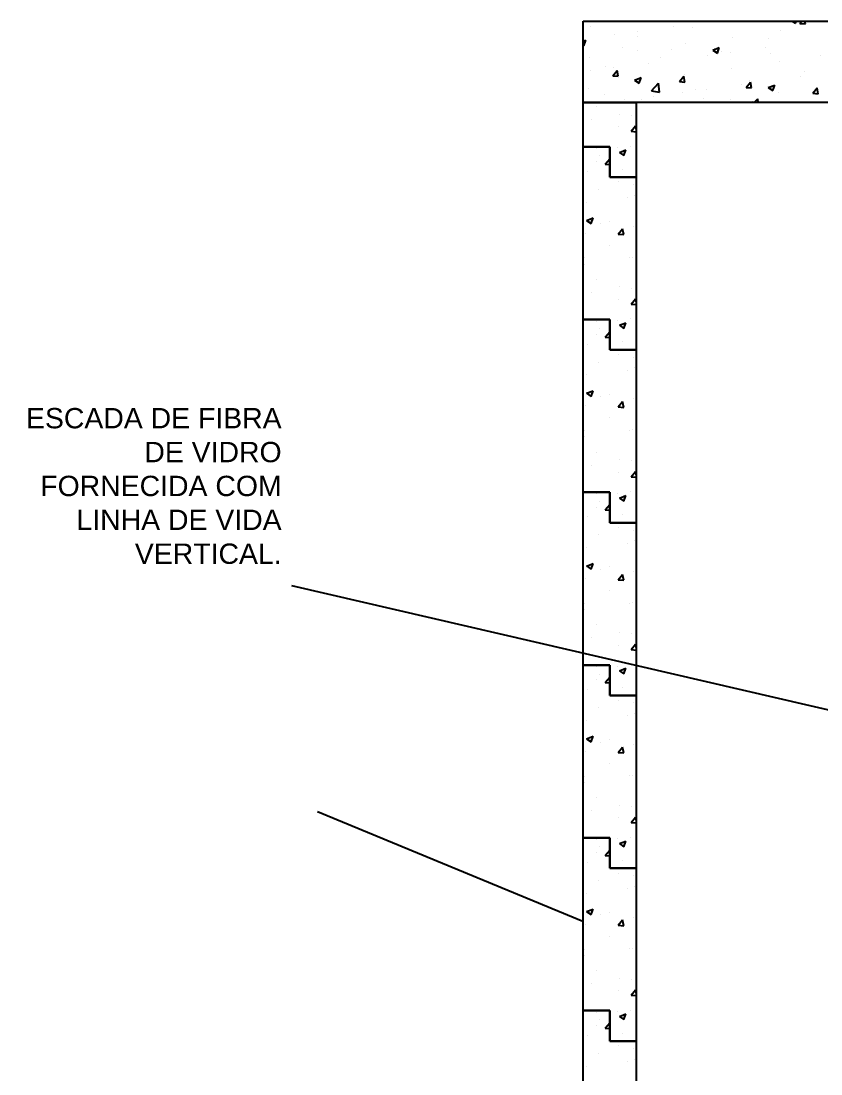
# Model space of a CAD drawing. Extents: x -160 to 364724, y -100 to 7353297.
# Drawn here: x 362094 to 362133.3, y 7349237.9 to 7349289.7 of the extents above; entities that cross this region are included whole.
import ezdxf

# ---------------------------------------------------------------- set-up
doc = ezdxf.new("R2010")
doc.units = 0
doc.header["$LTSCALE"] = 5
for name, color, linetype in [('PAREDE CONCRETO CORTE', 5, 'Continuous'), ('SANC_COTAS', 1, 'Continuous'), ('VEGETAÇÃO', 7, 'Continuous')]:
    doc.layers.add(name, color=color, linetype=linetype)
doc.styles.add('R-80', font='arial.ttf')
doc.dimstyles.new('LEADER - 25', dxfattribs={"dimscale": 0.025, "dimtxt": 2, "dimasz": 1.5, "dimexe": 2, "dimexo": 1, "dimgap": 1, "dimtad": 1, "dimzin": 0, "dimtxsty": 'R-80', "dimcen": 0, "dimdle": 2, "dimclrd": 1, "dimclre": 1, "dimclrt": 2, "dimadec": 0, "dimazin": 0, "dimtfac": 0.5, "dimtmove": 2, "dimatfit": 3, "dimfxl": 1, "dimtolj": 1, "dimtzin": 0, "dimarcsym": 0})
doc.dimstyles.new('LEADER 25', dxfattribs={"dimscale": 0.025, "dimtxt": 2, "dimasz": 2, "dimexe": 2, "dimexo": 1, "dimgap": 1, "dimtad": 1, "dimdec": 0, "dimzin": 0, "dimdsep": 46, "dimtxsty": 'R-80', "dimcen": 0, "dimdle": 115, "dimclrd": 256, "dimclre": 256, "dimclrt": 256, "dimaunit": 1, "dimadec": 3, "dimazin": 0, "dimtfac": 0.5, "dimtdec": 0, "dimtmove": 2, "dimatfit": 3, "dimfxl": 1, "dimtolj": 1, "dimtzin": 0, "dimarcsym": 0})

msp = doc.modelspace()

# ---------------------------------------------------------------- linework, layer by layer
at = {"layer": 'PAREDE CONCRETO CORTE'}
for p, q in [((362121.63, 7349285.745), (362121.63, 7349289.745)), ((362121.63, 7349289.745), (362136.43, 7349289.745)), ((362137.43, 7349285.745), (362121.63, 7349285.745)), ((362121.63, 7349283.563), (362121.63, 7349285.745)), ((362121.63, 7349285.745), (362122.93, 7349285.745)), ((362122.93, 7349285.745), (362122.93, 7349285.745)), ((362122.93, 7349285.745), (362124.23, 7349285.745)), ((362124.23, 7349285.745), (362124.23, 7349282.063)), ((362122.93, 7349283.563), (362121.63, 7349283.563)), ((362121.63, 7349275.063), (362121.63, 7349283.563)), ((362121.63, 7349283.563), (362122.93, 7349283.563)), ((362122.93, 7349282.063), (362122.93, 7349283.563)), ((362122.93, 7349283.563), (362122.93, 7349282.063)), ((362124.23, 7349282.063), (362122.93, 7349282.063)), ((362122.93, 7349282.063), (362124.23, 7349282.063)), ((362124.23, 7349282.063), (362124.23, 7349273.563)), ((362121.63, 7349266.563), (362121.63, 7349275.063)), ((362121.63, 7349275.063), (362122.93, 7349275.063)), ((362122.93, 7349275.063), (362121.63, 7349275.063)), ((362122.93, 7349275.063), (362122.93, 7349273.563)), ((362122.93, 7349273.563), (362122.93, 7349275.063)), ((362122.93, 7349273.563), (362124.23, 7349273.563)), ((362124.23, 7349273.563), (362122.93, 7349273.563)), ((362124.23, 7349273.563), (362124.23, 7349265.063)), ((362121.63, 7349258.063), (362121.63, 7349266.563)), ((362121.63, 7349266.563), (362122.93, 7349266.563)), ((362122.93, 7349266.563), (362121.63, 7349266.563)), ((362122.93, 7349266.563), (362122.93, 7349265.063)), ((362122.93, 7349265.063), (362122.93, 7349266.563)), ((362122.93, 7349265.063), (362124.23, 7349265.063)), ((362124.23, 7349265.063), (362122.93, 7349265.063)), ((362124.23, 7349265.063), (362124.23, 7349256.563)), ((362121.63, 7349249.563), (362121.63, 7349258.063)), ((362121.63, 7349258.063), (362122.93, 7349258.063)), ((362122.93, 7349258.063), (362121.63, 7349258.063)), ((362122.93, 7349258.063), (362122.93, 7349256.563)), ((362122.93, 7349256.563), (362122.93, 7349258.063)), ((362122.93, 7349256.563), (362124.23, 7349256.563)), ((362124.23, 7349256.563), (362122.93, 7349256.563)), ((362124.23, 7349256.563), (362124.23, 7349248.063)), ((362122.93, 7349249.563), (362121.63, 7349249.563)), ((362121.63, 7349241.063), (362121.63, 7349249.563)), ((362121.63, 7349249.563), (362122.93, 7349249.563)), ((362122.93, 7349248.063), (362122.93, 7349249.563)), ((362122.93, 7349249.563), (362122.93, 7349248.063)), ((362124.23, 7349248.063), (362122.93, 7349248.063)), ((362122.93, 7349248.063), (362124.23, 7349248.063)), ((362124.23, 7349248.063), (362124.23, 7349239.563)), ((362121.63, 7349232.563), (362121.63, 7349241.063)), ((362121.63, 7349241.063), (362122.93, 7349241.063)), ((362122.93, 7349241.063), (362121.63, 7349241.063)), ((362122.93, 7349241.063), (362122.93, 7349239.563)), ((362122.93, 7349239.563), (362122.93, 7349241.063)), ((362122.93, 7349239.563), (362124.23, 7349239.563)), ((362124.23, 7349239.563), (362122.93, 7349239.563)), ((362124.23, 7349239.563), (362124.23, 7349231.063))]:
    msp.add_line(p, q, dxfattribs=at)
at = {"layer": 'VEGETAÇÃO', "color": 1, "linetype": 'Continuous'}
for p, q in [((362121.984, 7349289.49), (362121.984, 7349289.49)), ((362126.046, 7349289.471), (362126.046, 7349289.471)), ((362126.984, 7349289.423), (362126.984, 7349289.423)), ((362131.907, 7349289.745), (362132.067, 7349289.637)), ((362132.067, 7349289.637), (362132.104, 7349289.745)), ((362132.282, 7349289.632), (362132.377, 7349289.745)), ((362132.282, 7349289.632), (362132.555, 7349289.608)), ((362132.555, 7349289.608), (362132.53, 7349289.745)), ((362121.63, 7349288.76), (362121.748, 7349288.805)), ((362121.655, 7349288.529), (362121.748, 7349288.805)), ((362123.17, 7349289.092), (362123.17, 7349289.092)), ((362124.314, 7349289.243), (362124.314, 7349289.243)), ((362124.318, 7349288.965), (362124.318, 7349288.965)), ((362128.959, 7349288.925), (362128.959, 7349288.925)), ((362130.746, 7349288.876), (362130.746, 7349288.876)), ((362131.334, 7349289.268), (362131.334, 7349289.268)), ((362121.63, 7349288.546), (362121.655, 7349288.529)), ((362121.651, 7349288.507), (362121.651, 7349288.507)), ((362123.54, 7349288.453), (362123.54, 7349288.453)), ((362124.303, 7349288.311), (362124.303, 7349288.311)), ((362125.98, 7349288.35), (362125.98, 7349288.35)), ((362126.65, 7349288.633), (362126.65, 7349288.633)), ((362127.998, 7349288.316), (362128.319, 7349288.439)), ((362127.998, 7349288.316), (362128.226, 7349288.163)), ((362128.08, 7349288.419), (362128.08, 7349288.419)), ((362128.226, 7349288.163), (362128.319, 7349288.439)), ((362130.606, 7349288.426), (362130.606, 7349288.426)), ((362121.928, 7349287.968), (362121.928, 7349287.968)), ((362125.413, 7349287.961), (362125.413, 7349287.961)), ((362127.73, 7349288.048), (362127.73, 7349288.048)), ((362128.421, 7349288.247), (362128.421, 7349288.247)), ((362128.875, 7349288.198), (362128.875, 7349288.198)), ((362130.862, 7349288.144), (362130.862, 7349288.144)), ((362133.302, 7349288.041), (362133.302, 7349288.041)), ((362121.967, 7349287.289), (362121.967, 7349287.289)), ((362122.747, 7349287.503), (362122.747, 7349287.503)), ((362123.078, 7349287.054), (362123.298, 7349287.317)), ((362123.111, 7349287.44), (362123.111, 7349287.44)), ((362123.352, 7349287.03), (362123.299, 7349287.317)), ((362124.843, 7349287.668), (362124.843, 7349287.668)), ((362128.904, 7349287.403), (362128.904, 7349287.403)), ((362131.279, 7349287.746), (362131.279, 7349287.746)), ((362132.492, 7349287.276), (362132.492, 7349287.276)), ((362123.078, 7349287.054), (362123.351, 7349287.03)), ((362124.157, 7349286.841), (362124.477, 7349286.964)), ((362124.157, 7349286.842), (362124.384, 7349286.688)), ((362124.247, 7349286.789), (362124.247, 7349286.789)), ((362124.384, 7349286.688), (362124.477, 7349286.964)), ((362126.357, 7349286.767), (362126.578, 7349287.03)), ((362126.357, 7349286.767), (362126.631, 7349286.743)), ((362126.631, 7349286.743), (362126.578, 7349287.03)), ((362126.595, 7349287.111), (362126.595, 7349287.111)), ((362129.637, 7349286.48), (362129.857, 7349286.743)), ((362129.826, 7349286.819), (362129.826, 7349286.819)), ((362129.91, 7349286.456), (362129.857, 7349286.743)), ((362132.291, 7349287.003), (362132.291, 7349287.003)), ((362121.872, 7349286.446), (362121.872, 7349286.446)), ((362124.98, 7349286.313), (362125.336, 7349286.684)), ((362124.98, 7349286.313), (362125.387, 7349286.25)), ((362125.387, 7349286.25), (362125.336, 7349286.684)), ((362126.528, 7349286.244), (362126.528, 7349286.244)), ((362127.159, 7349286.361), (362127.159, 7349286.361)), ((362127.672, 7349286.395), (362127.672, 7349286.395)), ((362129.404, 7349286.623), (362129.404, 7349286.623)), ((362129.637, 7349286.48), (362129.91, 7349286.456)), ((362130.728, 7349286.475), (362131.048, 7349286.598)), ((362130.728, 7349286.475), (362130.955, 7349286.322)), ((362130.955, 7349286.322), (362131.048, 7349286.598)), ((362131.223, 7349286.224), (362131.223, 7349286.224)), ((362132.916, 7349286.193), (362133.136, 7349286.456)), ((362133.19, 7349286.169), (362133.137, 7349286.456)), ((362122.649, 7349286.117), (362122.649, 7349286.117)), ((362123.64, 7349285.864), (362123.64, 7349285.864)), ((362124.493, 7349285.903), (362124.493, 7349285.903)), ((362125.09, 7349286.014), (362125.09, 7349286.014)), ((362127.531, 7349285.911), (362127.531, 7349285.911)), ((362128.848, 7349285.881), (362128.848, 7349285.881)), ((362129.971, 7349285.807), (362129.971, 7349285.807)), ((362130.041, 7349285.745), (362130.215, 7349285.927)), ((362130.237, 7349285.745), (362130.215, 7349285.927)), ((362132.916, 7349286.193), (362133.189, 7349286.169)), ((362122.267, 7349285.544), (362122.267, 7349285.544)), ((362123.395, 7349285.167), (362123.395, 7349285.167)), ((362122.025, 7349284.897), (362122.025, 7349284.897)), ((362123.996, 7349285.112), (362123.996, 7349285.112)), ((362123.362, 7349284.541), (362123.362, 7349284.541)), ((362123.979, 7349284.323), (362124.2, 7349284.586)), ((362123.979, 7349284.323), (362124.23, 7349284.301)), ((362124.23, 7349284.425), (362124.2, 7349284.586)), ((362122.294, 7349283.485), (362122.294, 7349283.485)), ((362122.443, 7349283.122), (362122.443, 7349283.122)), ((362122.901, 7349283.252), (362122.93, 7349283.263)), ((362122.901, 7349283.252), (362122.93, 7349283.232)), ((362123.337, 7349283.515), (362123.337, 7349283.515)), ((362123.405, 7349283.28), (362123.725, 7349283.403)), ((362123.405, 7349283.28), (362123.632, 7349283.127)), ((362123.632, 7349283.127), (362123.725, 7349283.403)), ((362123.94, 7349283.59), (362123.94, 7349283.59)), ((362122.28, 7349282.834), (362122.28, 7349282.834)), ((362122.71, 7349282.701), (362122.93, 7349282.963)), ((362122.71, 7349282.701), (362122.93, 7349282.682)), ((362121.844, 7349282.357), (362121.844, 7349282.357)), ((362123.576, 7349282.458), (362123.576, 7349282.458)), ((362123.885, 7349282.068), (362123.885, 7349282.068)), ((362123.376, 7349281.83), (362123.376, 7349281.83)), ((362124.116, 7349281.697), (362124.116, 7349281.697)), ((362122.385, 7349281.469), (362122.385, 7349281.469)), ((362123.825, 7349281.058), (362123.825, 7349281.058)), ((362124.163, 7349281.178), (362124.163, 7349281.178)), ((362121.788, 7349280.835), (362121.788, 7349280.835)), ((362121.788, 7349279.936), (362122.108, 7349280.059)), ((362122.016, 7349279.783), (362122.108, 7349280.06)), ((362121.788, 7349279.937), (362122.016, 7349279.783)), ((362122.456, 7349279.772), (362122.456, 7349279.772)), ((362122.914, 7349279.894), (362122.914, 7349279.894)), ((362123.345, 7349279.262), (362123.565, 7349279.525)), ((362123.619, 7349279.238), (362123.566, 7349279.525)), ((362124.107, 7349279.656), (362124.107, 7349279.656)), ((362121.732, 7349279.313), (362121.732, 7349279.313)), ((362123.345, 7349279.262), (362123.618, 7349279.238)), ((362122.935, 7349278.721), (362122.935, 7349278.721)), ((362121.711, 7349278.09), (362121.711, 7349278.09)), ((362123.899, 7349278.107), (362123.899, 7349278.107)), ((362124.051, 7349278.134), (362124.051, 7349278.134)), ((362121.677, 7349277.791), (362121.677, 7349277.791)), ((362122.267, 7349277.044), (362122.267, 7349277.044)), ((362122.025, 7349276.397), (362122.025, 7349276.397)), ((362123.395, 7349276.667), (362123.395, 7349276.667)), ((362123.996, 7349276.612), (362123.996, 7349276.612)), ((362123.362, 7349276.041), (362123.362, 7349276.041)), ((362123.979, 7349275.823), (362124.2, 7349276.086)), ((362124.23, 7349275.925), (362124.2, 7349276.086)), ((362123.979, 7349275.823), (362124.23, 7349275.801)), ((362122.294, 7349274.985), (362122.294, 7349274.985)), ((362123.337, 7349275.015), (362123.337, 7349275.015)), ((362123.405, 7349274.78), (362123.725, 7349274.903)), ((362123.632, 7349274.627), (362123.725, 7349274.903)), ((362123.94, 7349275.09), (362123.94, 7349275.09)), ((362122.28, 7349274.334), (362122.28, 7349274.334)), ((362122.443, 7349274.622), (362122.443, 7349274.622)), ((362122.71, 7349274.201), (362122.93, 7349274.463)), ((362122.901, 7349274.752), (362122.93, 7349274.763)), ((362122.901, 7349274.752), (362122.93, 7349274.732)), ((362123.405, 7349274.78), (362123.632, 7349274.627)), ((362121.844, 7349273.857), (362121.844, 7349273.857)), ((362122.71, 7349274.201), (362122.93, 7349274.182)), ((362123.576, 7349273.958), (362123.576, 7349273.958)), ((362123.376, 7349273.33), (362123.376, 7349273.33)), ((362123.885, 7349273.568), (362123.885, 7349273.568)), ((362122.385, 7349272.969), (362122.385, 7349272.969)), ((362124.116, 7349273.197), (362124.116, 7349273.197)), ((362121.788, 7349272.335), (362121.788, 7349272.335)), ((362123.825, 7349272.558), (362123.825, 7349272.558)), ((362124.163, 7349272.678), (362124.163, 7349272.678)), ((362121.788, 7349271.436), (362122.108, 7349271.559)), ((362121.788, 7349271.437), (362122.016, 7349271.283)), ((362122.016, 7349271.283), (362122.108, 7349271.56)), ((362122.456, 7349271.272), (362122.456, 7349271.272)), ((362122.914, 7349271.394), (362122.914, 7349271.394)), ((362121.732, 7349270.813), (362121.732, 7349270.813)), ((362123.345, 7349270.762), (362123.565, 7349271.025)), ((362123.345, 7349270.762), (362123.618, 7349270.738)), ((362123.619, 7349270.738), (362123.566, 7349271.025)), ((362124.107, 7349271.156), (362124.107, 7349271.156)), ((362122.935, 7349270.221), (362122.935, 7349270.221)), ((362124.051, 7349269.634), (362124.051, 7349269.634)), ((362121.677, 7349269.291), (362121.677, 7349269.291)), ((362121.711, 7349269.59), (362121.711, 7349269.59)), ((362123.899, 7349269.607), (362123.899, 7349269.607)), ((362122.267, 7349268.544), (362122.267, 7349268.544)), ((362123.395, 7349268.167), (362123.395, 7349268.167)), ((362123.996, 7349268.112), (362123.996, 7349268.112)), ((362122.025, 7349267.897), (362122.025, 7349267.897)), ((362123.979, 7349267.323), (362124.2, 7349267.586)), ((362124.23, 7349267.425), (362124.2, 7349267.586)), ((362123.362, 7349267.541), (362123.362, 7349267.541)), ((362123.979, 7349267.323), (362124.23, 7349267.301)), ((362123.337, 7349266.515), (362123.337, 7349266.515)), ((362123.94, 7349266.59), (362123.94, 7349266.59)), ((362122.294, 7349266.485), (362122.294, 7349266.485)), ((362122.443, 7349266.122), (362122.443, 7349266.122)), ((362122.901, 7349266.252), (362122.93, 7349266.263)), ((362122.901, 7349266.252), (362122.93, 7349266.232)), ((362123.405, 7349266.28), (362123.725, 7349266.403)), ((362123.405, 7349266.28), (362123.632, 7349266.127)), ((362123.632, 7349266.127), (362123.725, 7349266.403)), ((362122.28, 7349265.834), (362122.28, 7349265.834)), ((362122.71, 7349265.701), (362122.93, 7349265.963)), ((362122.71, 7349265.701), (362122.93, 7349265.682)), ((362121.844, 7349265.357), (362121.844, 7349265.357)), ((362123.576, 7349265.458), (362123.576, 7349265.458)), ((362123.885, 7349265.068), (362123.885, 7349265.068)), ((362122.385, 7349264.469), (362122.385, 7349264.469)), ((362123.376, 7349264.83), (362123.376, 7349264.83)), ((362124.116, 7349264.697), (362124.116, 7349264.697)), ((362123.825, 7349264.058), (362123.825, 7349264.058)), ((362124.163, 7349264.178), (362124.163, 7349264.178)), ((362121.788, 7349263.835), (362121.788, 7349263.835)), ((362121.788, 7349262.936), (362122.108, 7349263.059)), ((362121.788, 7349262.937), (362122.016, 7349262.783)), ((362122.016, 7349262.783), (362122.108, 7349263.06)), ((362122.914, 7349262.894), (362122.914, 7349262.894)), ((362122.456, 7349262.772), (362122.456, 7349262.772)), ((362123.345, 7349262.262), (362123.565, 7349262.525)), ((362123.619, 7349262.238), (362123.566, 7349262.525)), ((362124.107, 7349262.656), (362124.107, 7349262.656)), ((362121.732, 7349262.313), (362121.732, 7349262.313)), ((362123.345, 7349262.262), (362123.618, 7349262.238)), ((362122.935, 7349261.721), (362122.935, 7349261.721)), ((362121.711, 7349261.09), (362121.711, 7349261.09)), ((362123.899, 7349261.107), (362123.899, 7349261.107)), ((362124.051, 7349261.134), (362124.051, 7349261.134)), ((362121.677, 7349260.791), (362121.677, 7349260.791)), ((362122.267, 7349260.044), (362122.267, 7349260.044)), ((362122.025, 7349259.397), (362122.025, 7349259.397)), ((362123.395, 7349259.667), (362123.395, 7349259.667)), ((362123.996, 7349259.612), (362123.996, 7349259.612)), ((362123.362, 7349259.041), (362123.362, 7349259.041)), ((362123.979, 7349258.823), (362124.2, 7349259.086)), ((362123.979, 7349258.823), (362124.23, 7349258.801)), ((362124.23, 7349258.925), (362124.2, 7349259.086)), ((362122.294, 7349257.985), (362122.294, 7349257.985)), ((362122.901, 7349257.752), (362122.93, 7349257.763)), ((362122.901, 7349257.752), (362122.93, 7349257.732)), ((362123.337, 7349258.015), (362123.337, 7349258.015)), ((362123.405, 7349257.78), (362123.725, 7349257.903)), ((362123.405, 7349257.78), (362123.632, 7349257.627)), ((362123.632, 7349257.627), (362123.725, 7349257.903)), ((362123.94, 7349258.09), (362123.94, 7349258.09)), ((362122.28, 7349257.334), (362122.28, 7349257.334)), ((362122.443, 7349257.622), (362122.443, 7349257.622)), ((362122.71, 7349257.201), (362122.93, 7349257.463)), ((362122.71, 7349257.201), (362122.93, 7349257.182)), ((362121.844, 7349256.857), (362121.844, 7349256.857)), ((362123.576, 7349256.958), (362123.576, 7349256.958)), ((362123.376, 7349256.33), (362123.376, 7349256.33)), ((362123.885, 7349256.568), (362123.885, 7349256.568)), ((362124.116, 7349256.197), (362124.116, 7349256.197)), ((362122.385, 7349255.969), (362122.385, 7349255.969)), ((362124.163, 7349255.678), (362124.163, 7349255.678)), ((362121.788, 7349255.335), (362121.788, 7349255.335)), ((362123.825, 7349255.558), (362123.825, 7349255.558)), ((362121.788, 7349254.436), (362122.108, 7349254.559)), ((362121.788, 7349254.437), (362122.016, 7349254.283)), ((362122.016, 7349254.283), (362122.108, 7349254.56)), ((362122.456, 7349254.272), (362122.456, 7349254.272)), ((362122.914, 7349254.394), (362122.914, 7349254.394)), ((362124.107, 7349254.156), (362124.107, 7349254.156)), ((362121.732, 7349253.813), (362121.732, 7349253.813)), ((362123.345, 7349253.762), (362123.565, 7349254.025)), ((362123.345, 7349253.762), (362123.618, 7349253.738)), ((362123.619, 7349253.738), (362123.566, 7349254.025)), ((362122.935, 7349253.221), (362122.935, 7349253.221)), ((362121.711, 7349252.59), (362121.711, 7349252.59)), ((362123.899, 7349252.607), (362123.899, 7349252.607)), ((362124.051, 7349252.634), (362124.051, 7349252.634)), ((362121.677, 7349252.291), (362121.677, 7349252.291)), ((362122.267, 7349251.544), (362122.267, 7349251.544)), ((362123.395, 7349251.167), (362123.395, 7349251.167)), ((362123.996, 7349251.112), (362123.996, 7349251.112)), ((362122.025, 7349250.897), (362122.025, 7349250.897)), ((362123.362, 7349250.541), (362123.362, 7349250.541)), ((362123.979, 7349250.323), (362124.2, 7349250.586)), ((362124.23, 7349250.425), (362124.2, 7349250.586)), ((362123.979, 7349250.323), (362124.23, 7349250.301)), ((362122.294, 7349249.485), (362122.294, 7349249.485)), ((362123.337, 7349249.515), (362123.337, 7349249.515)), ((362123.94, 7349249.59), (362123.94, 7349249.59)), ((362122.443, 7349249.122), (362122.443, 7349249.122)), ((362122.71, 7349248.701), (362122.93, 7349248.963)), ((362122.901, 7349249.252), (362122.93, 7349249.263)), ((362122.901, 7349249.252), (362122.93, 7349249.232)), ((362123.405, 7349249.28), (362123.725, 7349249.403)), ((362123.405, 7349249.28), (362123.632, 7349249.127)), ((362123.632, 7349249.127), (362123.725, 7349249.403)), ((362122.28, 7349248.834), (362122.28, 7349248.834)), ((362122.71, 7349248.701), (362122.93, 7349248.682)), ((362123.576, 7349248.458), (362123.576, 7349248.458)), ((362121.844, 7349248.357), (362121.844, 7349248.357)), ((362123.885, 7349248.068), (362123.885, 7349248.068)), ((362122.385, 7349247.469), (362122.385, 7349247.469)), ((362123.376, 7349247.83), (362123.376, 7349247.83)), ((362124.116, 7349247.697), (362124.116, 7349247.697)), ((362121.788, 7349246.835), (362121.788, 7349246.835)), ((362123.825, 7349247.058), (362123.825, 7349247.058)), ((362124.163, 7349247.178), (362124.163, 7349247.178)), ((362121.788, 7349245.936), (362122.108, 7349246.059)), ((362121.788, 7349245.937), (362122.016, 7349245.783)), ((362122.016, 7349245.783), (362122.108, 7349246.06)), ((362122.914, 7349245.894), (362122.914, 7349245.894)), ((362121.732, 7349245.313), (362121.732, 7349245.313)), ((362122.456, 7349245.772), (362122.456, 7349245.772)), ((362123.345, 7349245.262), (362123.565, 7349245.525)), ((362123.619, 7349245.238), (362123.566, 7349245.525)), ((362124.107, 7349245.656), (362124.107, 7349245.656)), ((362123.345, 7349245.262), (362123.618, 7349245.238)), ((362122.935, 7349244.721), (362122.935, 7349244.721)), ((362121.677, 7349243.791), (362121.677, 7349243.791)), ((362121.711, 7349244.09), (362121.711, 7349244.09)), ((362123.899, 7349244.107), (362123.899, 7349244.107)), ((362124.051, 7349244.134), (362124.051, 7349244.134)), ((362122.267, 7349243.044), (362122.267, 7349243.044)), ((362122.025, 7349242.397), (362122.025, 7349242.397)), ((362123.395, 7349242.667), (362123.395, 7349242.667)), ((362123.996, 7349242.612), (362123.996, 7349242.612)), ((362123.362, 7349242.041), (362123.362, 7349242.041)), ((362123.979, 7349241.823), (362124.2, 7349242.086)), ((362123.979, 7349241.823), (362124.23, 7349241.801)), ((362124.23, 7349241.925), (362124.2, 7349242.086)), ((362122.294, 7349240.985), (362122.294, 7349240.985)), ((362122.443, 7349240.622), (362122.443, 7349240.622)), ((362122.901, 7349240.752), (362122.93, 7349240.763)), ((362122.901, 7349240.752), (362122.93, 7349240.732)), ((362123.337, 7349241.015), (362123.337, 7349241.015)), ((362123.405, 7349240.78), (362123.725, 7349240.903)), ((362123.405, 7349240.78), (362123.632, 7349240.627)), ((362123.632, 7349240.627), (362123.725, 7349240.903)), ((362123.94, 7349241.09), (362123.94, 7349241.09)), ((362122.28, 7349240.334), (362122.28, 7349240.334)), ((362122.71, 7349240.201), (362122.93, 7349240.463)), ((362122.71, 7349240.201), (362122.93, 7349240.182)), ((362121.844, 7349239.857), (362121.844, 7349239.857)), ((362123.576, 7349239.958), (362123.576, 7349239.958)), ((362123.376, 7349239.33), (362123.376, 7349239.33)), ((362123.885, 7349239.568), (362123.885, 7349239.568)), ((362124.116, 7349239.197), (362124.116, 7349239.197)), ((362122.385, 7349238.969), (362122.385, 7349238.969)), ((362123.825, 7349238.558), (362123.825, 7349238.558)), ((362124.163, 7349238.678), (362124.163, 7349238.678)), ((362121.788, 7349238.335), (362121.788, 7349238.335))]:
    msp.add_line(p, q, dxfattribs=at)

# ---------------------------------------------------------------- leaders
at = {"layer": 'SANC_COTAS'}
for points, dimstyle in [([(362143.73, 7349253.522), (362107.29, 7349261.956)], 'LEADER 25'), ([(362121.615, 7349245.446), (362108.558, 7349250.836)], 'LEADER - 25')]:
    msp.add_leader(points, dimstyle=dimstyle, dxfattribs=at)

# ---------------------------------------------------------------- wipeouts: each hides what was drawn before it
msp.add_wipeout([(362093.973, 7349262.606), (362107.14, 7349262.606), (362107.14, 7349271.059), (362093.973, 7349271.059)]).dxf.layer = 'SANC_COTAS'

# ---------------------------------------------------------------- next in the draw order: texts
at = {"layer": 'SANC_COTAS', "color": 2, "insert": (362106.79, 7349270.709), "char_height": 1, "width": 14.02794, "attachment_point": 3, "style": 'R-80'}
msp.add_mtext('\\pxqr;ESCADA DE FIBRA DE VIDRO\\PFORNECIDA COM LINHA DE VIDA VERTICAL.', dxfattribs=at)

doc.saveas('drawing.dxf')
